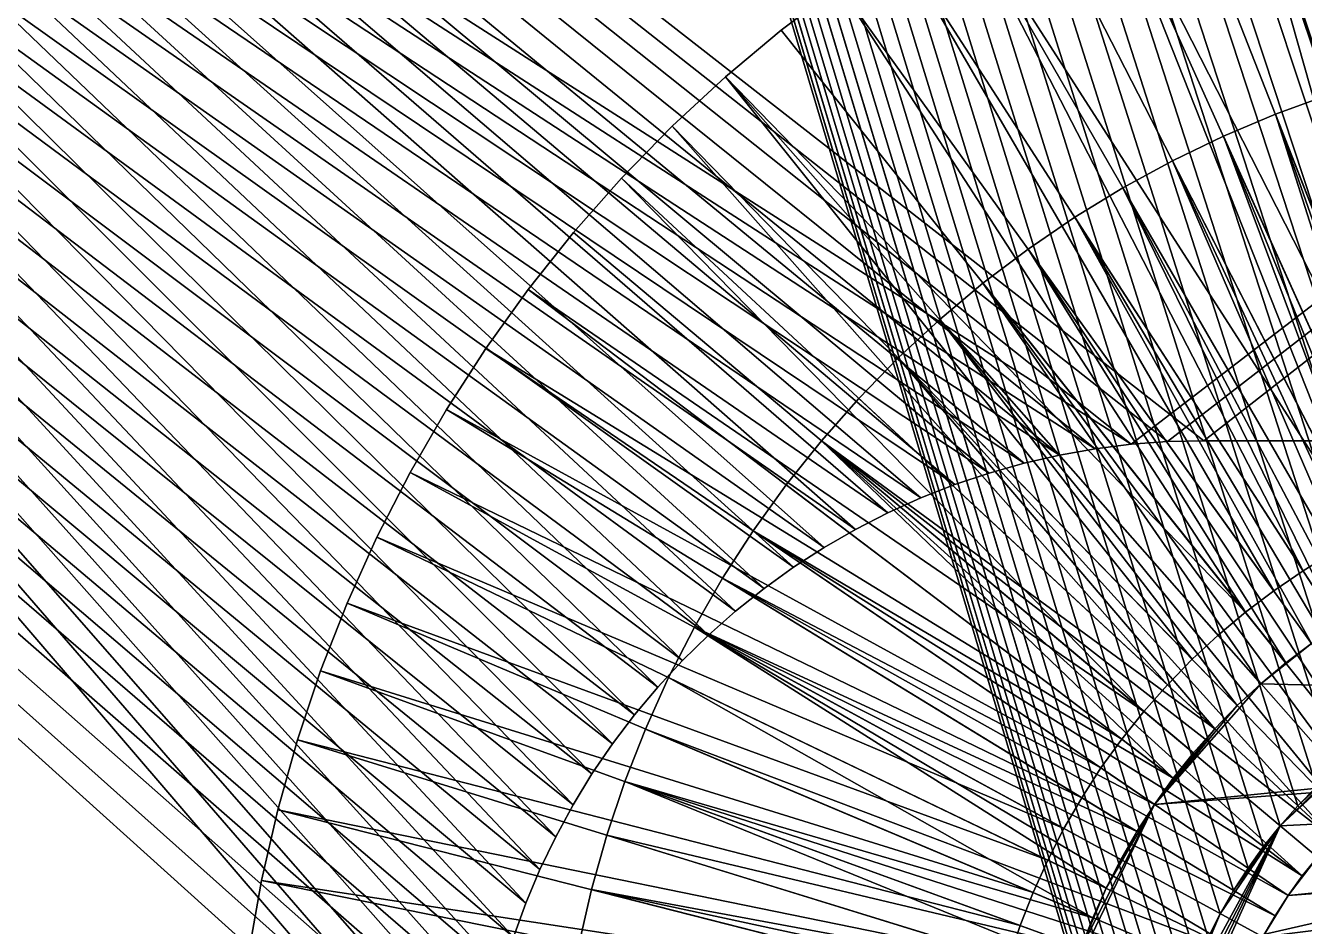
# Model space of a CAD drawing. Header units: millimetres. Extents: x 0 to 520, y -2 to 382.
# Drawn here: x 31.86 to 35.811, y 310.75 to 313.532 of the extents above; entities that cross this region are included whole.
import ezdxf

# ---------------------------------------------------------------- set-up
doc = ezdxf.new("R2010")
doc.units = ezdxf.units.MM

msp = doc.modelspace()

# ---------------------------------------------------------------- linework, layer by layer
at = {"layer": 'BRASS', "color": 52}
for points in [[(509.2, 369.2, 103), (10.8, 369.2, 103), (10.8, 10.8, 103)], [(509.2, 369.2, 103), (10.8, 10.8, 103), (509.2, 10.8, 103)], [(38.264, 311.0606, 86), (20.5, 359.5, 86), (38.3153, 310.9963, 86)], [(38.2095, 311.1223, 86), (20.5, 359.5, 86), (38.264, 311.0606, 86)], [(38.1521, 311.1812, 86), (20.5, 359.5, 86), (38.2095, 311.1223, 86)], [(38.0918, 311.2371, 86), (20.5, 359.5, 86), (38.1521, 311.1812, 86)], [(38.0288, 311.29, 86), (20.5, 359.5, 86), (38.0918, 311.2371, 86)], [(37.9632, 311.3397, 86), (20.5, 359.5, 86), (38.0288, 311.29, 86)], [(37.8952, 311.386, 86), (20.5, 359.5, 86), (37.9632, 311.3397, 86)], [(37.825, 311.4289, 86), (20.5, 359.5, 86), (37.8952, 311.386, 86)], [(37.7527, 311.4683, 86), (20.5, 359.5, 86), (37.825, 311.4289, 86)], [(37.6786, 311.504, 86), (20.5, 359.5, 86), (37.7527, 311.4683, 86)], [(37.6028, 311.5359, 86), (20.5, 359.5, 86), (37.6786, 311.504, 86)], [(37.5255, 311.5641, 86), (20.5, 359.5, 86), (37.6028, 311.5359, 86)], [(35.3827, 190.3269, 86), (20.5, 359.5, 86), (35.3827, 309.6731, 86)], [(37.4469, 311.5883, 86), (20.5, 359.5, 86), (37.5255, 311.5641, 86)], [(37.3672, 311.6086, 86), (20.5, 359.5, 86), (37.4469, 311.5883, 86)], [(37.2865, 311.6249, 86), (20.5, 359.5, 86), (37.3672, 311.6086, 86)], [(37.2052, 311.6372, 86), (20.5, 359.5, 86), (37.2865, 311.6249, 86)], [(37.1233, 311.6454, 86), (20.5, 359.5, 86), (37.2052, 311.6372, 86)], [(37.0411, 311.6495, 86), (20.5, 359.5, 86), (37.1233, 311.6454, 86)], [(36.9589, 311.6495, 86), (20.5, 359.5, 86), (37.0411, 311.6495, 86)], [(36.8767, 311.6454, 86), (20.5, 359.5, 86), (36.9589, 311.6495, 86)], [(36.7948, 311.6372, 86), (20.5, 359.5, 86), (36.8767, 311.6454, 86)], [(35.3684, 190.2459, 86), (20.5, 359.5, 86), (35.3827, 190.3269, 86)], [(36.7135, 311.6249, 86), (20.5, 359.5, 86), (36.7948, 311.6372, 86)], [(35.3582, 190.1643, 86), (20.5, 359.5, 86), (35.3684, 190.2459, 86)], [(36.6328, 311.6086, 86), (20.5, 359.5, 86), (36.7135, 311.6249, 86)], [(35.3521, 190.0822, 86), (20.5, 359.5, 86), (35.3582, 190.1643, 86)], [(36.5531, 311.5883, 86), (20.5, 359.5, 86), (36.6328, 311.6086, 86)], [(36.4745, 311.5641, 86), (20.5, 359.5, 86), (36.5531, 311.5883, 86)], [(36.3972, 311.5359, 86), (20.5, 359.5, 86), (36.4745, 311.5641, 86)], [(36.3214, 311.504, 86), (20.5, 359.5, 86), (36.3972, 311.5359, 86)], [(36.2473, 311.4683, 86), (20.5, 359.5, 86), (36.3214, 311.504, 86)], [(36.175, 311.4289, 86), (20.5, 359.5, 86), (36.2473, 311.4683, 86)], [(36.1048, 311.386, 86), (20.5, 359.5, 86), (36.175, 311.4289, 86)], [(36.0368, 311.3397, 86), (20.5, 359.5, 86), (36.1048, 311.386, 86)], [(35.9712, 311.29, 86), (20.5, 359.5, 86), (36.0368, 311.3397, 86)], [(35.9082, 311.2371, 86), (20.5, 359.5, 86), (35.9712, 311.29, 86)], [(35.8479, 311.1812, 86), (20.5, 359.5, 86), (35.9082, 311.2371, 86)], [(35.7905, 311.1223, 86), (20.5, 359.5, 86), (35.8479, 311.1812, 86)], [(35.736, 311.0606, 86), (20.5, 359.5, 86), (35.7905, 311.1223, 86)], [(35.6847, 310.9963, 86), (20.5, 359.5, 86), (35.736, 311.0606, 86)], [(35.6367, 310.9295, 86), (20.5, 359.5, 86), (35.6847, 310.9963, 86)], [(35.5921, 310.8604, 86), (20.5, 359.5, 86), (35.6367, 310.9295, 86)], [(35.5509, 310.7891, 86), (20.5, 359.5, 86), (35.5921, 310.8604, 86)], [(35.5134, 310.7159, 86), (20.5, 359.5, 86), (35.5509, 310.7891, 86)], [(35.4796, 310.6409, 86), (20.5, 359.5, 86), (35.5134, 310.7159, 86)], [(35.4495, 310.5643, 86), (20.5, 359.5, 86), (35.4796, 310.6409, 86)], [(35.4233, 310.4863, 86), (20.5, 359.5, 86), (35.4495, 310.5643, 86)], [(35.401, 310.4071, 86), (20.5, 359.5, 86), (35.4233, 310.4863, 86)], [(35.3827, 310.3269, 86), (20.5, 359.5, 86), (35.401, 310.4071, 86)], [(35.3684, 310.2459, 86), (20.5, 359.5, 86), (35.3827, 310.3269, 86)], [(35.3582, 310.1643, 86), (20.5, 359.5, 86), (35.3684, 310.2459, 86)], [(35.3521, 310.0822, 86), (20.5, 359.5, 86), (35.3582, 310.1643, 86)], [(35.35, 310, 86), (20.5, 359.5, 86), (35.3521, 310.0822, 86)], [(35.3521, 309.9178, 86), (20.5, 359.5, 86), (35.35, 310, 86)], [(35.3582, 309.8357, 86), (20.5, 359.5, 86), (35.3521, 309.9178, 86)], [(35.3684, 309.7541, 86), (20.5, 359.5, 86), (35.3582, 309.8357, 86)], [(35.3827, 309.6731, 86), (20.5, 359.5, 86), (35.3684, 309.7541, 86)], [(20.5, 359.5, 86), (183.401, 343.4071, 86), (38.3153, 310.9963, 86)], [(20.5, 20.5, 86), (20.5, 359.5, 86), (35.35, 190, 86)], [(35.35, 190, 86), (20.5, 359.5, 86), (35.3521, 190.0822, 86)], [(35.9712, 311.29, 92), (36.0368, 311.3397, 92), (35.736, 311.0606, 92)], [(36.0368, 311.3397, 92), (38.1521, 311.1812, 92), (35.736, 311.0606, 92)], [(35.7905, 311.1223, 92), (35.9712, 311.29, 92), (35.736, 311.0606, 92)], [(35.8479, 311.1812, 92), (35.9712, 311.29, 92), (35.7905, 311.1223, 92)], [(35.3684, 310.2459, 92), (38.1521, 311.1812, 92), (38.4491, 310.7891, 92)], [(35.736, 311.0606, 92), (38.1521, 311.1812, 92), (35.3684, 310.2459, 92)], [(35.8479, 311.1812, 92), (35.7905, 311.1223, 92), (35.8479, 311.1812, 86)], [(35.8479, 311.1812, 86), (35.7905, 311.1223, 92), (35.7905, 311.1223, 86)], [(35.7905, 311.1223, 92), (35.736, 311.0606, 92), (35.7905, 311.1223, 86)], [(35.7905, 311.1223, 86), (35.736, 311.0606, 92), (35.736, 311.0606, 86)], [(35.3827, 310.3269, 92), (35.736, 311.0606, 92), (35.3684, 310.2459, 92)], [(35.401, 310.4071, 92), (35.736, 311.0606, 92), (35.3827, 310.3269, 92)], [(35.4233, 310.4863, 92), (35.736, 311.0606, 92), (35.401, 310.4071, 92)], [(35.5509, 310.7891, 92), (35.736, 311.0606, 92), (35.4233, 310.4863, 92)], [(35.5921, 310.8604, 92), (35.736, 311.0606, 92), (35.5509, 310.7891, 92)], [(35.6847, 310.9963, 92), (35.736, 311.0606, 92), (35.5921, 310.8604, 92)], [(35.736, 311.0606, 92), (35.6847, 310.9963, 92), (35.736, 311.0606, 86)], [(35.736, 311.0606, 86), (35.6847, 310.9963, 92), (35.6847, 310.9963, 86)], [(35.6367, 310.9295, 92), (35.6847, 310.9963, 92), (35.5921, 310.8604, 92)], [(35.6847, 310.9963, 92), (35.6367, 310.9295, 92), (35.6847, 310.9963, 86)], [(35.6847, 310.9963, 86), (35.6367, 310.9295, 92), (35.6367, 310.9295, 86)], [(35.6367, 310.9295, 92), (35.5921, 310.8604, 92), (35.6367, 310.9295, 86)], [(35.6367, 310.9295, 86), (35.5921, 310.8604, 92), (35.5921, 310.8604, 86)], [(35.5921, 310.8604, 92), (35.5509, 310.7891, 92), (35.5921, 310.8604, 86)], [(35.5921, 310.8604, 86), (35.5509, 310.7891, 92), (35.5509, 310.7891, 86)], [(35.3521, 310.0822, 92), (38.4491, 310.7891, 92), (38.6173, 310.3269, 92)], [(35.3582, 310.1643, 92), (38.4491, 310.7891, 92), (35.3521, 310.0822, 92)], [(35.3684, 310.2459, 92), (38.4491, 310.7891, 92), (35.3582, 310.1643, 92)], [(35.4495, 310.5643, 92), (35.5509, 310.7891, 92), (35.4233, 310.4863, 92)], [(35.4796, 310.6409, 92), (35.5509, 310.7891, 92), (35.4495, 310.5643, 92)], [(35.5134, 310.7159, 92), (35.5509, 310.7891, 92), (35.4796, 310.6409, 92)], [(35.5509, 310.7891, 92), (35.5134, 310.7159, 92), (35.5509, 310.7891, 86)], [(35.5509, 310.7891, 86), (35.5134, 310.7159, 92), (35.5134, 310.7159, 86)]]:
    msp.add_3dface(points, dxfattribs=at)
at = {"layer": 'STEEL', "color": 8}
for points in [[(33.2507, 310.0561, 86), (20, 322, 86), (20, 298, 86)], [(33.2563, 310.1681, 86), (20, 322, 86), (33.2507, 310.0561, 86)], [(33.2675, 310.2798, 86), (20, 322, 86), (33.2563, 310.1681, 86)], [(33.2842, 310.3907, 86), (20, 322, 86), (33.2675, 310.2798, 86)], [(33.3064, 310.5007, 86), (20, 322, 86), (33.2842, 310.3907, 86)], [(33.3341, 310.6094, 86), (20, 322, 86), (33.3064, 310.5007, 86)], [(33.3672, 310.7166, 86), (20, 322, 86), (33.3341, 310.6094, 86)], [(33.4055, 310.822, 86), (20, 322, 86), (33.3672, 310.7166, 86)], [(33.4491, 310.9254, 86), (20, 322, 86), (33.4055, 310.822, 86)], [(33.4978, 311.0265, 86), (20, 322, 86), (33.4491, 310.9254, 86)], [(33.5514, 311.125, 86), (20, 322, 86), (33.4978, 311.0265, 86)], [(33.6099, 311.2207, 86), (20, 322, 86), (33.5514, 311.125, 86)], [(33.6731, 311.3134, 86), (20, 322, 86), (33.6099, 311.2207, 86)], [(33.7409, 311.4029, 86), (20, 322, 86), (33.6731, 311.3134, 86)], [(33.813, 311.4888, 86), (20, 322, 86), (33.7409, 311.4029, 86)], [(33.8893, 311.571, 86), (20, 322, 86), (33.813, 311.4888, 86)], [(33.9696, 311.6494, 86), (20, 322, 86), (33.8893, 311.571, 86)], [(34.0537, 311.7236, 86), (20, 322, 86), (33.9696, 311.6494, 86)], [(34.1414, 311.7935, 86), (20, 322, 86), (34.0537, 311.7236, 86)], [(34.2325, 311.859, 86), (20, 322, 86), (34.1414, 311.7935, 86)], [(34.3268, 311.9199, 86), (20, 322, 86), (34.2325, 311.859, 86)], [(34.4239, 311.976, 86), (20, 322, 86), (34.3268, 311.9199, 86)], [(34.5238, 312.0272, 86), (20, 322, 86), (34.4239, 311.976, 86)], [(34.626, 312.0733, 86), (20, 322, 86), (34.5238, 312.0272, 86)], [(34.7305, 312.1143, 86), (20, 322, 86), (34.626, 312.0733, 86)], [(34.8368, 312.15, 86), (20, 322, 86), (34.7305, 312.1143, 86)], [(34.9448, 312.1804, 86), (20, 322, 86), (34.8368, 312.15, 86)], [(35.0542, 312.2054, 86), (20, 322, 86), (34.9448, 312.1804, 86)], [(35.1647, 312.2249, 86), (20, 322, 86), (35.0542, 312.2054, 86)], [(35.276, 312.2388, 86), (20, 322, 86), (35.1647, 312.2249, 86)], [(48, 322, 86), (20, 322, 86), (35.276, 312.2388, 86)], [(33.2507, 310.0561, 83), (23, 322, 83), (33.2563, 310.1681, 83)], [(23, 298, 83), (23, 322, 83), (33.2507, 310.0561, 83)], [(33.6099, 311.2207, 83), (23, 322, 83), (33.6731, 311.3134, 83)], [(33.5514, 311.125, 83), (23, 322, 83), (33.6099, 311.2207, 83)], [(33.4978, 311.0265, 83), (23, 322, 83), (33.5514, 311.125, 83)], [(33.4491, 310.9254, 83), (23, 322, 83), (33.4978, 311.0265, 83)], [(33.4055, 310.822, 83), (23, 322, 83), (33.4491, 310.9254, 83)], [(33.3672, 310.7166, 83), (23, 322, 83), (33.4055, 310.822, 83)], [(33.3341, 310.6094, 83), (23, 322, 83), (33.3672, 310.7166, 83)], [(33.3064, 310.5007, 83), (23, 322, 83), (33.3341, 310.6094, 83)], [(33.2842, 310.3907, 83), (23, 322, 83), (33.3064, 310.5007, 83)], [(33.2675, 310.2798, 83), (23, 322, 83), (33.2842, 310.3907, 83)], [(33.2563, 310.1681, 83), (23, 322, 83), (33.2675, 310.2798, 83)], [(23, 322, 83), (33.7409, 311.4029, 83), (33.6731, 311.3134, 83)], [(23, 322, 83), (33.813, 311.4888, 83), (33.7409, 311.4029, 83)], [(23, 322, 83), (33.8893, 311.571, 83), (33.813, 311.4888, 83)], [(23, 322, 83), (33.9696, 311.6494, 83), (33.8893, 311.571, 83)], [(23, 322, 83), (34.0537, 311.7236, 83), (33.9696, 311.6494, 83)], [(23, 322, 83), (34.1414, 311.7935, 83), (34.0537, 311.7236, 83)], [(23, 322, 83), (34.2325, 311.859, 83), (34.1414, 311.7935, 83)], [(23, 322, 83), (34.3268, 311.9199, 83), (34.2325, 311.859, 83)], [(23, 322, 83), (34.4239, 311.976, 83), (34.3268, 311.9199, 83)], [(23, 322, 83), (34.5238, 312.0272, 83), (34.4239, 311.976, 83)], [(23, 322, 83), (34.626, 312.0733, 83), (34.5238, 312.0272, 83)], [(23, 322, 83), (34.7305, 312.1143, 83), (34.626, 312.0733, 83)], [(23, 322, 83), (34.8368, 312.15, 83), (34.7305, 312.1143, 83)], [(23, 322, 83), (34.9448, 312.1804, 83), (34.8368, 312.15, 83)], [(23, 322, 83), (35.0542, 312.2054, 83), (34.9448, 312.1804, 83)], [(23, 322, 83), (35.1647, 312.2249, 83), (35.0542, 312.2054, 83)], [(23, 322, 83), (35.276, 312.2388, 83), (35.1647, 312.2249, 83)], [(23, 322, 83), (35.3878, 312.2472, 83), (35.276, 312.2388, 83)], [(23, 322, 83), (35.5, 312.25, 83), (35.3878, 312.2472, 83)], [(23, 322, 83), (48, 322, 83), (35.5, 312.25, 83)], [(48, 322, 86), (35.276, 312.2388, 86), (35.3878, 312.2472, 86)], [(48, 322, 86), (35.3878, 312.2472, 86), (35.5, 312.25, 86)], [(48, 322, 86), (35.5, 312.25, 86), (38.5, 312.25, 86)], [(35.5, 312.25, 83), (48, 322, 83), (38.5, 312.25, 83)], [(35.9987, 314.3872, 83), (35.7812, 314.3318, 83), (36.4042, 312.1178, 83)], [(35.7812, 314.3318, 82), (35.9987, 314.3872, 82), (36.4042, 312.1178, 82)], [(35.7812, 314.3318, 83), (35.5668, 314.2657, 83), (36.4042, 312.1178, 83)], [(35.5668, 314.2657, 82), (35.7812, 314.3318, 82), (36.4042, 312.1178, 82)], [(35.5668, 314.2657, 83), (35.356, 314.1889, 83), (36.1962, 312.0479, 83)], [(35.356, 314.1889, 82), (35.5668, 314.2657, 82), (36.1962, 312.0479, 82)], [(35.5668, 314.2657, 83), (36.2993, 312.0854, 83), (36.4042, 312.1178, 83)], [(35.5668, 314.2657, 83), (36.1962, 312.0479, 83), (36.2993, 312.0854, 83)], [(36.2993, 312.0854, 82), (35.5668, 314.2657, 82), (36.4042, 312.1178, 82)], [(36.1962, 312.0479, 82), (35.5668, 314.2657, 82), (36.2993, 312.0854, 82)], [(35.356, 314.1889, 83), (35.1492, 314.1018, 83), (36.1962, 312.0479, 83)], [(35.1492, 314.1018, 82), (35.356, 314.1889, 82), (36.1962, 312.0479, 82)], [(35.1492, 314.1018, 83), (34.9471, 314.0044, 83), (35.9963, 311.9577, 83)], [(34.9471, 314.0044, 82), (35.1492, 314.1018, 82), (35.9963, 311.9577, 82)], [(35.1492, 314.1018, 83), (36.0952, 312.0053, 83), (36.1962, 312.0479, 83)], [(35.1492, 314.1018, 83), (35.9963, 311.9577, 83), (36.0952, 312.0053, 83)], [(36.0952, 312.0053, 82), (35.1492, 314.1018, 82), (36.1962, 312.0479, 82)], [(35.9963, 311.9577, 82), (35.1492, 314.1018, 82), (36.0952, 312.0053, 82)], [(34.9471, 314.0044, 83), (34.75, 313.8971, 83), (35.9963, 311.9577, 83)], [(34.75, 313.8971, 82), (34.9471, 314.0044, 82), (35.9963, 311.9577, 82)], [(34.75, 313.8971, 83), (34.5585, 313.7801, 83), (35.8064, 311.8481, 83)], [(34.5585, 313.7801, 82), (34.75, 313.8971, 82), (35.8064, 311.8481, 82)], [(34.75, 313.8971, 83), (35.9, 311.9053, 83), (35.9963, 311.9577, 83)], [(34.75, 313.8971, 83), (35.8064, 311.8481, 83), (35.9, 311.9053, 83)], [(35.9, 311.9053, 82), (34.75, 313.8971, 82), (35.9963, 311.9577, 82)], [(35.8064, 311.8481, 82), (34.75, 313.8971, 82), (35.9, 311.9053, 82)], [(34.5585, 313.7801, 83), (34.3732, 313.6537, 83), (35.7158, 311.7863, 83)], [(34.3732, 313.6537, 82), (34.5585, 313.7801, 82), (35.7158, 311.7863, 82)], [(34.5585, 313.7801, 83), (35.7158, 311.7863, 83), (35.8064, 311.8481, 83)], [(35.7158, 311.7863, 82), (34.5585, 313.7801, 82), (35.8064, 311.8481, 82)], [(34.1943, 313.5182, 83), (34.3732, 313.6537, 83), (34.3732, 313.6537, 82)], [(34.1943, 313.5182, 83), (34.3732, 313.6537, 82), (34.1943, 313.5182, 82)], [(34.3732, 313.6537, 83), (34.1943, 313.5182, 83), (35.6283, 311.72, 83)], [(34.1943, 313.5182, 82), (34.3732, 313.6537, 82), (35.6283, 311.72, 82)], [(34.3732, 313.6537, 83), (35.6283, 311.72, 83), (35.7158, 311.7863, 83)], [(35.6283, 311.72, 82), (34.3732, 313.6537, 82), (35.7158, 311.7863, 82)], [(34.1943, 313.5182, 83), (34.1943, 313.5182, 82), (34.0224, 313.374, 82)], [(34.0224, 313.374, 83), (34.1943, 313.5182, 83), (34.0224, 313.374, 82)], [(34.1943, 313.5182, 83), (34.0224, 313.374, 83), (35.6283, 311.72, 83)], [(34.0224, 313.374, 82), (34.1943, 313.5182, 82), (35.6283, 311.72, 82)], [(33.8579, 313.2214, 83), (34.0224, 313.374, 83), (34.0224, 313.374, 82)], [(33.8579, 313.2214, 83), (34.0224, 313.374, 82), (33.8579, 313.2214, 82)], [(34.0224, 313.374, 83), (33.8579, 313.2214, 83), (35.4639, 311.5749, 83)], [(33.8579, 313.2214, 82), (34.0224, 313.374, 82), (35.4639, 311.5749, 82)], [(34.0224, 313.374, 83), (35.5443, 311.6495, 83), (35.6283, 311.72, 83)], [(34.0224, 313.374, 83), (35.4639, 311.5749, 83), (35.5443, 311.6495, 83)], [(35.5443, 311.6495, 82), (34.0224, 313.374, 82), (35.6283, 311.72, 82)], [(35.4639, 311.5749, 82), (34.0224, 313.374, 82), (35.5443, 311.6495, 82)], [(35.8853, 313.3177, 82), (35.7213, 313.2581, 82), (36.2693, 311.8617, 82)], [(35.7213, 313.2581, 82), (35.8853, 313.3177, 82), (35.8853, 313.3177, 78.5)], [(35.7213, 313.2581, 82), (35.8853, 313.3177, 78.5), (35.7213, 313.2581, 78.5)], [(35.7213, 313.2581, 78.5), (35.8853, 313.3177, 78.5), (36.452, 311.3963, 78.5)], [(35.7213, 313.2581, 82), (35.5605, 313.1903, 82), (36.1774, 311.823, 82)], [(35.5605, 313.1903, 82), (35.7213, 313.2581, 82), (35.7213, 313.2581, 78.5)], [(35.5605, 313.1903, 82), (35.7213, 313.2581, 78.5), (35.5605, 313.1903, 78.5)], [(35.5605, 313.1903, 78.5), (35.7213, 313.2581, 78.5), (36.3831, 311.3673, 78.5)], [(35.7213, 313.2581, 82), (36.1774, 311.823, 82), (36.2693, 311.8617, 82)], [(36.3831, 311.3673, 78.5), (35.7213, 313.2581, 78.5), (36.452, 311.3963, 78.5)], [(33.7013, 313.0608, 83), (33.8579, 313.2214, 83), (33.8579, 313.2214, 82)], [(33.7013, 313.0608, 83), (33.8579, 313.2214, 82), (33.7013, 313.0608, 82)], [(33.8579, 313.2214, 83), (33.7013, 313.0608, 83), (35.3873, 311.4964, 83)], [(33.7013, 313.0608, 82), (33.8579, 313.2214, 82), (35.3873, 311.4964, 82)], [(33.8579, 313.2214, 83), (35.3873, 311.4964, 83), (35.4639, 311.5749, 83)], [(35.3873, 311.4964, 82), (33.8579, 313.2214, 82), (35.4639, 311.5749, 82)], [(35.5605, 313.1903, 82), (35.4033, 313.1146, 82), (36.0876, 311.7797, 82)], [(35.4033, 313.1146, 82), (35.5605, 313.1903, 82), (35.5605, 313.1903, 78.5)], [(35.4033, 313.1146, 82), (35.5605, 313.1903, 78.5), (35.4033, 313.1146, 78.5)], [(35.4033, 313.1146, 78.5), (35.5605, 313.1903, 78.5), (36.3157, 311.3348, 78.5)], [(35.5605, 313.1903, 82), (36.0876, 311.7797, 82), (36.1774, 311.823, 82)], [(36.3157, 311.3348, 78.5), (35.5605, 313.1903, 78.5), (36.3831, 311.3673, 78.5)], [(35.4033, 313.1146, 82), (35.25, 313.0311, 82), (36, 311.7321, 82)], [(35.25, 313.0311, 82), (35.4033, 313.1146, 82), (35.4033, 313.1146, 78.5)], [(35.25, 313.0311, 82), (35.4033, 313.1146, 78.5), (35.25, 313.0311, 78.5)], [(35.25, 313.0311, 78.5), (35.4033, 313.1146, 78.5), (36.25, 311.299, 78.5)], [(35.4033, 313.1146, 82), (36, 311.7321, 82), (36.0876, 311.7797, 82)], [(36.25, 311.299, 78.5), (35.4033, 313.1146, 78.5), (36.3157, 311.3348, 78.5)], [(33.7013, 313.0608, 83), (33.7013, 313.0608, 82), (33.5528, 312.8925, 82)], [(33.5528, 312.8925, 83), (33.7013, 313.0608, 83), (33.5528, 312.8925, 82)], [(33.7013, 313.0608, 83), (33.5528, 312.8925, 83), (35.3147, 311.4141, 83)], [(33.5528, 312.8925, 82), (33.7013, 313.0608, 82), (35.3147, 311.4141, 82)], [(35.3873, 311.4964, 83), (33.7013, 313.0608, 83), (35.3147, 311.4141, 83)], [(33.7013, 313.0608, 82), (35.3873, 311.4964, 82), (35.3147, 311.4141, 82)], [(35.25, 313.0311, 82), (35.1011, 312.9401, 82), (35.9149, 311.6801, 82)], [(35.1011, 312.9401, 82), (35.25, 313.0311, 82), (35.25, 313.0311, 78.5)], [(35.1011, 312.9401, 82), (35.25, 313.0311, 78.5), (35.1011, 312.9401, 78.5)], [(35.1011, 312.9401, 78.5), (35.25, 313.0311, 78.5), (36.1862, 311.26, 78.5)], [(35.25, 313.0311, 82), (35.9149, 311.6801, 82), (36, 311.7321, 82)], [(36.1862, 311.26, 78.5), (35.25, 313.0311, 78.5), (36.25, 311.299, 78.5)], [(35.1011, 312.9401, 82), (34.9569, 312.8418, 82), (35.8325, 311.6239, 82)], [(35.1011, 312.9401, 82), (35.1011, 312.9401, 78.5), (34.9569, 312.8418, 78.5)], [(34.9569, 312.8418, 82), (35.1011, 312.9401, 82), (34.9569, 312.8418, 78.5)], [(34.9569, 312.8418, 78.5), (35.1011, 312.9401, 78.5), (36.1244, 311.2179, 78.5)], [(35.1011, 312.9401, 82), (35.8325, 311.6239, 82), (35.9149, 311.6801, 82)], [(36.1244, 311.2179, 78.5), (35.1011, 312.9401, 78.5), (36.1862, 311.26, 78.5)], [(33.4129, 312.7171, 83), (33.5528, 312.8925, 83), (33.5528, 312.8925, 82)], [(33.4129, 312.7171, 83), (33.5528, 312.8925, 82), (33.4129, 312.7171, 82)], [(35.3147, 311.4141, 83), (33.5528, 312.8925, 83), (33.4129, 312.7171, 83)], [(33.5528, 312.8925, 82), (35.3147, 311.4141, 82), (33.4129, 312.7171, 82)], [(34.9569, 312.8418, 82), (34.8178, 312.7364, 82), (35.753, 311.5637, 82)], [(34.8178, 312.7364, 82), (34.9569, 312.8418, 82), (34.9569, 312.8418, 78.5)], [(34.8178, 312.7364, 82), (34.9569, 312.8418, 78.5), (34.8178, 312.7364, 78.5)], [(34.8178, 312.7364, 78.5), (34.9569, 312.8418, 78.5), (36.0648, 311.1727, 78.5)], [(34.9569, 312.8418, 82), (35.753, 311.5637, 82), (35.8325, 311.6239, 82)], [(36.0648, 311.1727, 78.5), (34.9569, 312.8418, 78.5), (36.1244, 311.2179, 78.5)], [(34.8178, 312.7364, 82), (34.6841, 312.6242, 82), (35.6766, 311.4996, 82)], [(34.6841, 312.6242, 82), (34.8178, 312.7364, 82), (34.8178, 312.7364, 78.5)], [(34.6841, 312.6242, 82), (34.8178, 312.7364, 78.5), (34.6841, 312.6242, 78.5)], [(34.6841, 312.6242, 78.5), (34.8178, 312.7364, 78.5), (36.0075, 311.1247, 78.5)], [(34.8178, 312.7364, 82), (35.6766, 311.4996, 82), (35.753, 311.5637, 82)], [(36.0075, 311.1247, 78.5), (34.8178, 312.7364, 78.5), (36.0648, 311.1727, 78.5)], [(33.2819, 312.5349, 83), (33.4129, 312.7171, 83), (33.4129, 312.7171, 82)], [(33.2819, 312.5349, 83), (33.4129, 312.7171, 82), (33.2819, 312.5349, 82)], [(35.2463, 311.3284, 83), (33.4129, 312.7171, 83), (33.2819, 312.5349, 83)], [(33.4129, 312.7171, 82), (35.2463, 311.3284, 82), (33.2819, 312.5349, 82)], [(35.3147, 311.4141, 83), (33.4129, 312.7171, 83), (35.2463, 311.3284, 83)], [(33.4129, 312.7171, 82), (35.3147, 311.4141, 82), (35.2463, 311.3284, 82)], [(34.6841, 312.6242, 82), (34.5562, 312.5055, 82), (35.6035, 311.4317, 82)], [(34.5562, 312.5055, 82), (34.6841, 312.6242, 82), (34.6841, 312.6242, 78.5)], [(34.5562, 312.5055, 82), (34.6841, 312.6242, 78.5), (34.5562, 312.5055, 78.5)], [(34.5562, 312.5055, 78.5), (34.6841, 312.6242, 78.5), (35.9526, 311.0738, 78.5)], [(34.6841, 312.6242, 82), (35.6035, 311.4317, 82), (35.6766, 311.4996, 82)], [(35.9526, 311.0738, 78.5), (34.6841, 312.6242, 78.5), (36.0075, 311.1247, 78.5)], [(33.1602, 312.3465, 83), (33.2819, 312.5349, 83), (33.2819, 312.5349, 82)], [(33.1602, 312.3465, 83), (33.2819, 312.5349, 82), (33.1602, 312.3465, 82)], [(35.1823, 311.2393, 83), (33.2819, 312.5349, 83), (33.1602, 312.3465, 83)], [(33.2819, 312.5349, 82), (35.1823, 311.2393, 82), (33.1602, 312.3465, 82)], [(35.2463, 311.3284, 83), (33.2819, 312.5349, 83), (35.1823, 311.2393, 83)], [(33.2819, 312.5349, 82), (35.2463, 311.3284, 82), (35.1823, 311.2393, 82)], [(34.5562, 312.5055, 82), (34.4343, 312.3806, 82), (35.5339, 311.3603, 82)], [(34.5562, 312.5055, 82), (34.5562, 312.5055, 78.5), (34.4343, 312.3806, 78.5)], [(34.4343, 312.3806, 82), (34.5562, 312.5055, 82), (34.4343, 312.3806, 78.5)], [(34.4343, 312.3806, 78.5), (34.5562, 312.5055, 78.5), (35.9004, 311.0203, 78.5)], [(34.5562, 312.5055, 82), (35.5339, 311.3603, 82), (35.6035, 311.4317, 82)], [(35.9004, 311.0203, 78.5), (34.5562, 312.5055, 78.5), (35.9526, 311.0738, 78.5)], [(35.5339, 311.3603, 82), (34.4343, 312.3806, 82), (34.3188, 312.2498, 82)], [(34.4343, 312.3806, 82), (34.4343, 312.3806, 78.5), (34.3188, 312.2498, 78.5)], [(34.3188, 312.2498, 82), (34.4343, 312.3806, 82), (34.3188, 312.2498, 78.5)], [(34.4343, 312.3806, 78.5), (35.9004, 311.0203, 78.5), (34.3188, 312.2498, 78.5)], [(33.048, 312.1521, 83), (33.1602, 312.3465, 83), (33.1602, 312.3465, 82)], [(33.048, 312.1521, 83), (33.1602, 312.3465, 82), (33.048, 312.1521, 82)], [(35.1228, 311.1472, 83), (33.1602, 312.3465, 83), (33.048, 312.1521, 83)], [(33.1602, 312.3465, 82), (35.1228, 311.1472, 82), (33.048, 312.1521, 82)], [(35.1823, 311.2393, 83), (33.1602, 312.3465, 83), (35.1228, 311.1472, 83)], [(33.1602, 312.3465, 82), (35.1823, 311.2393, 82), (35.1228, 311.1472, 82)], [(35.4057, 311.2076, 82), (34.3188, 312.2498, 82), (34.21, 312.1133, 82)], [(34.21, 312.1133, 82), (34.3188, 312.2498, 82), (34.3188, 312.2498, 78.5)], [(34.21, 312.1133, 82), (34.3188, 312.2498, 78.5), (34.21, 312.1133, 78.5)], [(34.3188, 312.2498, 78.5), (35.8043, 310.9057, 78.5), (34.21, 312.1133, 78.5)], [(35.4679, 311.2856, 82), (34.3188, 312.2498, 82), (35.4057, 311.2076, 82)], [(35.5339, 311.3603, 82), (34.3188, 312.2498, 82), (35.4679, 311.2856, 82)], [(34.3188, 312.2498, 78.5), (35.8509, 310.9642, 78.5), (35.8043, 310.9057, 78.5)], [(34.3188, 312.2498, 78.5), (35.9004, 311.0203, 78.5), (35.8509, 310.9642, 78.5)], [(35.5, 312.25, 86), (35.3878, 312.2472, 86), (35.5, 312.25, 83)], [(35.5, 312.25, 83), (35.3878, 312.2472, 86), (35.3878, 312.2472, 83)], [(38.5, 312.25, 83), (38.5, 312.25, 86), (35.5, 312.25, 83)], [(35.5, 312.25, 83), (38.5, 312.25, 86), (35.5, 312.25, 86)], [(35.1647, 312.2249, 86), (35.0542, 312.2054, 86), (35.1647, 312.2249, 83)], [(35.1647, 312.2249, 83), (35.0542, 312.2054, 86), (35.0542, 312.2054, 83)], [(35.276, 312.2388, 86), (35.1647, 312.2249, 86), (35.276, 312.2388, 83)], [(35.276, 312.2388, 83), (35.1647, 312.2249, 86), (35.1647, 312.2249, 83)], [(35.3878, 312.2472, 86), (35.276, 312.2388, 86), (35.3878, 312.2472, 83)], [(35.3878, 312.2472, 83), (35.276, 312.2388, 86), (35.276, 312.2388, 83)], [(34.9448, 312.1804, 83), (34.9448, 312.1804, 86), (34.8368, 312.15, 83)], [(34.9448, 312.1804, 86), (34.8368, 312.15, 86), (34.8368, 312.15, 83)], [(35.0542, 312.2054, 86), (34.9448, 312.1804, 86), (35.0542, 312.2054, 83)], [(35.0542, 312.2054, 83), (34.9448, 312.1804, 86), (34.9448, 312.1804, 83)], [(33.048, 312.1521, 83), (33.048, 312.1521, 82), (32.9456, 311.9525, 82)], [(32.9456, 311.9525, 83), (33.048, 312.1521, 83), (32.9456, 311.9525, 82)], [(35.0679, 311.0522, 83), (33.048, 312.1521, 83), (32.9456, 311.9525, 83)], [(33.048, 312.1521, 82), (35.0679, 311.0522, 82), (32.9456, 311.9525, 82)], [(35.1228, 311.1472, 83), (33.048, 312.1521, 83), (35.0679, 311.0522, 83)], [(33.048, 312.1521, 82), (35.1228, 311.1472, 82), (35.0679, 311.0522, 82)], [(34.8368, 312.15, 86), (34.7305, 312.1143, 86), (34.8368, 312.15, 83)], [(34.8368, 312.15, 83), (34.7305, 312.1143, 86), (34.7305, 312.1143, 83)], [(35.4057, 311.2076, 82), (34.21, 312.1133, 82), (34.1082, 311.9716, 82)], [(34.1082, 311.9716, 82), (34.21, 312.1133, 82), (34.21, 312.1133, 78.5)], [(34.1082, 311.9716, 82), (34.21, 312.1133, 78.5), (34.1082, 311.9716, 78.5)], [(34.21, 312.1133, 78.5), (35.8043, 310.9057, 78.5), (34.1082, 311.9716, 78.5)], [(34.7305, 312.1143, 86), (34.626, 312.0733, 86), (34.7305, 312.1143, 83)], [(34.7305, 312.1143, 83), (34.626, 312.0733, 86), (34.626, 312.0733, 83)], [(34.626, 312.0733, 86), (34.5238, 312.0272, 86), (34.626, 312.0733, 83)], [(34.626, 312.0733, 83), (34.5238, 312.0272, 86), (34.5238, 312.0272, 83)], [(34.5238, 312.0272, 83), (34.5238, 312.0272, 86), (34.4239, 311.976, 83)], [(34.5238, 312.0272, 86), (34.4239, 311.976, 86), (34.4239, 311.976, 83)], [(35.3475, 311.1266, 82), (34.1082, 311.9716, 82), (34.0135, 311.825, 82)], [(34.0135, 311.825, 82), (34.1082, 311.9716, 82), (34.1082, 311.9716, 78.5)], [(34.0135, 311.825, 82), (34.1082, 311.9716, 78.5), (34.0135, 311.825, 78.5)], [(34.1082, 311.9716, 78.5), (35.7606, 310.845, 78.5), (34.0135, 311.825, 78.5)], [(35.4057, 311.2076, 82), (34.1082, 311.9716, 82), (35.3475, 311.1266, 82)], [(34.1082, 311.9716, 78.5), (35.8043, 310.9057, 78.5), (35.7606, 310.845, 78.5)], [(34.4239, 311.976, 86), (34.3268, 311.9199, 86), (34.4239, 311.976, 83)], [(34.4239, 311.976, 83), (34.3268, 311.9199, 86), (34.3268, 311.9199, 83)], [(32.8534, 311.748, 83), (32.9456, 311.9525, 83), (32.9456, 311.9525, 82)], [(32.8534, 311.748, 83), (32.9456, 311.9525, 82), (32.8534, 311.748, 82)], [(35.0179, 310.9545, 83), (32.9456, 311.9525, 83), (32.8534, 311.748, 83)], [(32.9456, 311.9525, 82), (35.0179, 310.9545, 82), (32.8534, 311.748, 82)], [(35.0679, 311.0522, 83), (32.9456, 311.9525, 83), (35.0179, 310.9545, 83)], [(32.9456, 311.9525, 82), (35.0679, 311.0522, 82), (35.0179, 310.9545, 82)], [(34.3268, 311.9199, 83), (34.3268, 311.9199, 86), (34.2325, 311.859, 83)], [(34.3268, 311.9199, 86), (34.2325, 311.859, 86), (34.2325, 311.859, 83)], [(35.9, 311.9053, 83), (35.8064, 311.8481, 83), (35.9, 311.9053, 82)], [(35.9, 311.9053, 82), (35.8064, 311.8481, 83), (35.8064, 311.8481, 82)], [(34.2325, 311.859, 83), (34.1414, 311.7935, 86), (34.1414, 311.7935, 83)], [(34.2325, 311.859, 86), (34.1414, 311.7935, 86), (34.2325, 311.859, 83)], [(35.2934, 311.0429, 82), (34.0135, 311.825, 82), (33.9262, 311.6739, 82)], [(33.9262, 311.6739, 82), (34.0135, 311.825, 82), (34.0135, 311.825, 78.5)], [(33.9262, 311.6739, 82), (34.0135, 311.825, 78.5), (33.9262, 311.6739, 78.5)], [(34.0135, 311.825, 78.5), (35.7201, 310.7822, 78.5), (33.9262, 311.6739, 78.5)], [(35.3475, 311.1266, 82), (34.0135, 311.825, 82), (35.2934, 311.0429, 82)], [(34.0135, 311.825, 78.5), (35.7606, 310.845, 78.5), (35.7201, 310.7822, 78.5)], [(35.8064, 311.8481, 83), (35.7158, 311.7863, 83), (35.8064, 311.8481, 82)], [(35.8064, 311.8481, 82), (35.7158, 311.7863, 83), (35.7158, 311.7863, 82)], [(34.1414, 311.7935, 83), (34.0537, 311.7236, 86), (34.0537, 311.7236, 83)], [(34.1414, 311.7935, 86), (34.0537, 311.7236, 86), (34.1414, 311.7935, 83)], [(35.7158, 311.7863, 83), (35.6283, 311.72, 83), (35.7158, 311.7863, 82)], [(35.7158, 311.7863, 82), (35.6283, 311.72, 83), (35.6283, 311.72, 82)], [(32.7714, 311.5391, 83), (32.8534, 311.748, 83), (32.8534, 311.748, 82)], [(32.7714, 311.5391, 83), (32.8534, 311.748, 82), (32.7714, 311.5391, 82)], [(34.9728, 310.8546, 83), (32.8534, 311.748, 83), (32.7714, 311.5391, 83)], [(32.8534, 311.748, 82), (34.9728, 310.8546, 82), (32.7714, 311.5391, 82)], [(35.0179, 310.9545, 83), (32.8534, 311.748, 83), (34.9728, 310.8546, 83)], [(32.8534, 311.748, 82), (35.0179, 310.9545, 82), (34.9728, 310.8546, 82)], [(34.0537, 311.7236, 83), (33.9696, 311.6494, 86), (33.9696, 311.6494, 83)], [(34.0537, 311.7236, 86), (33.9696, 311.6494, 86), (34.0537, 311.7236, 83)], [(35.6283, 311.72, 82), (35.6283, 311.72, 83), (35.5443, 311.6495, 82)], [(35.6283, 311.72, 83), (35.5443, 311.6495, 83), (35.5443, 311.6495, 82)], [(35.1981, 310.8678, 82), (33.9262, 311.6739, 82), (33.8466, 311.5186, 82)], [(33.8466, 311.5186, 82), (33.9262, 311.6739, 82), (33.9262, 311.6739, 78.5)], [(33.8466, 311.5186, 82), (33.9262, 311.6739, 78.5), (33.8466, 311.5186, 78.5)], [(33.9262, 311.6739, 78.5), (35.6485, 310.6508, 78.5), (33.8466, 311.5186, 78.5)], [(35.2436, 310.9565, 82), (33.9262, 311.6739, 82), (35.1981, 310.8678, 82)], [(35.2934, 311.0429, 82), (33.9262, 311.6739, 82), (35.2436, 310.9565, 82)], [(33.9262, 311.6739, 78.5), (35.6827, 310.7174, 78.5), (35.6485, 310.6508, 78.5)], [(33.9262, 311.6739, 78.5), (35.7201, 310.7822, 78.5), (35.6827, 310.7174, 78.5)], [(33.9696, 311.6494, 83), (33.8893, 311.571, 86), (33.8893, 311.571, 83)], [(33.9696, 311.6494, 86), (33.8893, 311.571, 86), (33.9696, 311.6494, 83)], [(35.5443, 311.6495, 83), (35.4639, 311.5749, 83), (35.5443, 311.6495, 82)], [(35.5443, 311.6495, 82), (35.4639, 311.5749, 83), (35.4639, 311.5749, 82)], [(35.8325, 311.6239, 90), (35.753, 311.5637, 90), (35.6766, 311.4996, 90)], [(38.3965, 311.4317, 90), (35.8325, 311.6239, 90), (35.6766, 311.4996, 90)], [(35.753, 311.5637, 90), (35.8325, 311.6239, 90), (35.8325, 311.6239, 82)], [(35.753, 311.5637, 90), (35.8325, 311.6239, 82), (35.753, 311.5637, 82)], [(32.6999, 311.3264, 83), (32.7714, 311.5391, 83), (32.7714, 311.5391, 82)], [(32.6999, 311.3264, 83), (32.7714, 311.5391, 82), (32.6999, 311.3264, 82)], [(34.9327, 310.7524, 83), (32.7714, 311.5391, 83), (32.6999, 311.3264, 83)], [(32.7714, 311.5391, 82), (34.9327, 310.7524, 82), (32.6999, 311.3264, 82)], [(34.9728, 310.8546, 83), (32.7714, 311.5391, 83), (34.9327, 310.7524, 83)], [(32.7714, 311.5391, 82), (34.9728, 310.8546, 82), (34.9327, 310.7524, 82)], [(33.8893, 311.571, 83), (33.813, 311.4888, 86), (33.813, 311.4888, 83)], [(33.8893, 311.571, 86), (33.813, 311.4888, 86), (33.8893, 311.571, 83)], [(35.4639, 311.5749, 83), (35.3873, 311.4964, 83), (35.4639, 311.5749, 82)], [(35.4639, 311.5749, 82), (35.3873, 311.4964, 83), (35.3873, 311.4964, 82)], [(35.753, 311.5637, 90), (35.753, 311.5637, 82), (35.6766, 311.4996, 82)], [(35.6766, 311.4996, 90), (35.753, 311.5637, 90), (35.6766, 311.4996, 82)], [(35.157, 310.7769, 82), (33.8466, 311.5186, 82), (33.7748, 311.3595, 82)], [(33.7748, 311.3595, 82), (33.8466, 311.5186, 82), (33.8466, 311.5186, 78.5)], [(33.7748, 311.3595, 82), (33.8466, 311.5186, 78.5), (33.7748, 311.3595, 78.5)], [(33.8466, 311.5186, 78.5), (35.6485, 310.6508, 78.5), (33.7748, 311.3595, 78.5)], [(35.1981, 310.8678, 82), (33.8466, 311.5186, 82), (35.157, 310.7769, 82)], [(35.6766, 311.4996, 90), (35.6035, 311.4317, 90), (35.3475, 311.1266, 90)], [(38.3965, 311.4317, 90), (35.6766, 311.4996, 90), (35.3475, 311.1266, 90)], [(35.6035, 311.4317, 90), (35.6766, 311.4996, 90), (35.6766, 311.4996, 82)], [(35.6035, 311.4317, 90), (35.6766, 311.4996, 82), (35.6035, 311.4317, 82)], [(33.813, 311.4888, 86), (33.7409, 311.4029, 86), (33.813, 311.4888, 83)], [(33.813, 311.4888, 83), (33.7409, 311.4029, 86), (33.7409, 311.4029, 83)], [(35.3873, 311.4964, 82), (35.3873, 311.4964, 83), (35.3147, 311.4141, 82)], [(35.3873, 311.4964, 83), (35.3147, 311.4141, 83), (35.3147, 311.4141, 82)], [(35.6035, 311.4317, 90), (35.5339, 311.3603, 90), (35.3475, 311.1266, 90)], [(38.3965, 311.4317, 90), (35.3475, 311.1266, 90), (38.4661, 311.3603, 90)], [(35.5339, 311.3603, 90), (35.6035, 311.4317, 90), (35.6035, 311.4317, 82)], [(35.5339, 311.3603, 90), (35.6035, 311.4317, 82), (35.5339, 311.3603, 82)], [(33.7409, 311.4029, 83), (33.7409, 311.4029, 86), (33.6731, 311.3134, 83)], [(33.7409, 311.4029, 86), (33.6731, 311.3134, 86), (33.6731, 311.3134, 83)], [(35.3147, 311.4141, 83), (35.2463, 311.3284, 83), (35.3147, 311.4141, 82)], [(35.3147, 311.4141, 82), (35.2463, 311.3284, 83), (35.2463, 311.3284, 82)], [(35.157, 310.7769, 82), (33.7748, 311.3595, 82), (33.7111, 311.1971, 82)], [(33.7111, 311.1971, 82), (33.7748, 311.3595, 82), (33.7748, 311.3595, 78.5)], [(33.7111, 311.1971, 82), (33.7748, 311.3595, 78.5), (33.7111, 311.1971, 78.5)], [(33.7748, 311.3595, 78.5), (35.6178, 310.5827, 78.5), (33.7111, 311.1971, 78.5)], [(33.7748, 311.3595, 78.5), (35.6485, 310.6508, 78.5), (35.6178, 310.5827, 78.5)], [(38.4661, 311.3603, 90), (35.0889, 310.5895, 90), (38.9111, 310.5895, 90)], [(38.4661, 311.3603, 90), (35.3475, 311.1266, 90), (35.0889, 310.5895, 90)], [(35.5339, 311.3603, 90), (35.4679, 311.2856, 90), (35.3475, 311.1266, 90)], [(35.5339, 311.3603, 90), (35.5339, 311.3603, 82), (35.4679, 311.2856, 82)], [(35.4679, 311.2856, 90), (35.5339, 311.3603, 90), (35.4679, 311.2856, 82)], [(32.6392, 311.1104, 83), (32.6999, 311.3264, 82), (32.6392, 311.1104, 82)], [(32.6392, 311.1104, 83), (32.6999, 311.3264, 83), (32.6999, 311.3264, 82)], [(34.8977, 310.6485, 83), (32.6999, 311.3264, 83), (32.6392, 311.1104, 83)], [(32.6999, 311.3264, 82), (34.8977, 310.6485, 82), (32.6392, 311.1104, 82)], [(34.9327, 310.7524, 83), (32.6999, 311.3264, 83), (34.8977, 310.6485, 83)], [(32.6999, 311.3264, 82), (34.9327, 310.7524, 82), (34.8977, 310.6485, 82)], [(33.6731, 311.3134, 86), (33.6099, 311.2207, 86), (33.6731, 311.3134, 83)], [(33.6731, 311.3134, 83), (33.6099, 311.2207, 86), (33.6099, 311.2207, 83)], [(35.2463, 311.3284, 83), (35.1823, 311.2393, 83), (35.2463, 311.3284, 82)], [(35.2463, 311.3284, 82), (35.1823, 311.2393, 83), (35.1823, 311.2393, 82)], [(35.4679, 311.2856, 90), (35.4057, 311.2076, 90), (35.3475, 311.1266, 90)], [(35.4057, 311.2076, 90), (35.4679, 311.2856, 90), (35.4679, 311.2856, 82)], [(35.4057, 311.2076, 90), (35.4679, 311.2856, 82), (35.4057, 311.2076, 82)], [(35.1823, 311.2393, 83), (35.1228, 311.1472, 83), (35.1823, 311.2393, 82)], [(35.1823, 311.2393, 82), (35.1228, 311.1472, 83), (35.1228, 311.1472, 82)], [(33.6099, 311.2207, 83), (33.6099, 311.2207, 86), (33.5514, 311.125, 83)], [(33.6099, 311.2207, 86), (33.5514, 311.125, 86), (33.5514, 311.125, 83)], [(35.1206, 310.684, 82), (33.7111, 311.1971, 82), (33.6555, 311.0316, 82)], [(33.6555, 311.0316, 82), (33.7111, 311.1971, 82), (33.7111, 311.1971, 78.5)], [(33.6555, 311.0316, 82), (33.7111, 311.1971, 78.5), (33.6555, 311.0316, 78.5)], [(33.7111, 311.1971, 78.5), (35.5666, 310.4421, 78.5), (33.6555, 311.0316, 78.5)], [(35.157, 310.7769, 82), (33.7111, 311.1971, 82), (35.1206, 310.684, 82)], [(33.7111, 311.1971, 78.5), (35.5905, 310.513, 78.5), (35.5666, 310.4421, 78.5)], [(33.7111, 311.1971, 78.5), (35.6178, 310.5827, 78.5), (35.5905, 310.513, 78.5)], [(35.3475, 311.1266, 90), (35.4057, 311.2076, 90), (35.4057, 311.2076, 82)], [(35.3475, 311.1266, 90), (35.4057, 311.2076, 82), (35.3475, 311.1266, 82)], [(35.1228, 311.1472, 83), (35.0679, 311.0522, 83), (35.1228, 311.1472, 82)], [(35.1228, 311.1472, 82), (35.0679, 311.0522, 83), (35.0679, 311.0522, 82)], [(32.5892, 310.8917, 83), (32.6392, 311.1104, 82), (32.5892, 310.8917, 82)], [(32.5892, 310.8917, 83), (32.6392, 311.1104, 83), (32.6392, 311.1104, 82)], [(34.868, 310.5429, 83), (32.6392, 311.1104, 83), (32.5892, 310.8917, 83)], [(32.6392, 311.1104, 82), (34.868, 310.5429, 82), (32.5892, 310.8917, 82)], [(34.8977, 310.6485, 83), (32.6392, 311.1104, 83), (34.868, 310.5429, 83)], [(32.6392, 311.1104, 82), (34.8977, 310.6485, 82), (34.868, 310.5429, 82)], [(33.5514, 311.125, 86), (33.4978, 311.0265, 86), (33.5514, 311.125, 83)], [(33.5514, 311.125, 83), (33.4978, 311.0265, 86), (33.4978, 311.0265, 83)], [(35.3475, 311.1266, 90), (35.1206, 310.684, 90), (35.0889, 310.5895, 90)], [(35.3475, 311.1266, 90), (35.1981, 310.8678, 90), (35.1206, 310.684, 90)], [(35.3475, 311.1266, 90), (35.2934, 311.0429, 90), (35.1981, 310.8678, 90)], [(35.2934, 311.0429, 90), (35.3475, 311.1266, 90), (35.3475, 311.1266, 82)], [(35.2934, 311.0429, 90), (35.3475, 311.1266, 82), (35.2934, 311.0429, 82)], [(35.8509, 310.9642, 80.4), (38.0474, 311.0738, 80.4), (35.7606, 310.845, 80.4)], [(35.7606, 310.845, 80.4), (38.0474, 311.0738, 80.4), (38.0996, 311.0203, 80.4)], [(33.4978, 311.0265, 86), (33.4491, 310.9254, 86), (33.4978, 311.0265, 83)], [(33.4978, 311.0265, 83), (33.4491, 310.9254, 86), (33.4491, 310.9254, 83)], [(35.0889, 310.5895, 82), (33.6555, 311.0316, 82), (33.6082, 310.8637, 82)], [(33.6082, 310.8637, 82), (33.6555, 311.0316, 78.5), (33.6082, 310.8637, 78.5)], [(33.6082, 310.8637, 82), (33.6555, 311.0316, 82), (33.6555, 311.0316, 78.5)], [(33.6555, 311.0316, 78.5), (35.5666, 310.4421, 78.5), (33.6082, 310.8637, 78.5)], [(35.1206, 310.684, 82), (33.6555, 311.0316, 82), (35.0889, 310.5895, 82)], [(35.0679, 311.0522, 82), (35.0679, 311.0522, 83), (35.0179, 310.9545, 82)], [(35.0679, 311.0522, 83), (35.0179, 310.9545, 83), (35.0179, 310.9545, 82)], [(35.2934, 311.0429, 90), (35.2436, 310.9565, 90), (35.1981, 310.8678, 90)], [(35.2436, 310.9565, 90), (35.2934, 311.0429, 90), (35.2934, 311.0429, 82)], [(35.2436, 310.9565, 90), (35.2934, 311.0429, 82), (35.2436, 310.9565, 82)], [(35.5666, 310.4421, 80.4), (38.0996, 311.0203, 80.4), (38.4095, 310.513, 80.4)], [(35.5905, 310.513, 80.4), (38.0996, 311.0203, 80.4), (35.5666, 310.4421, 80.4)], [(35.6827, 310.7174, 80.4), (38.0996, 311.0203, 80.4), (35.5905, 310.513, 80.4)], [(35.7606, 310.845, 80.4), (38.0996, 311.0203, 80.4), (35.6827, 310.7174, 80.4)], [(35.0179, 310.9545, 83), (34.9728, 310.8546, 83), (35.0179, 310.9545, 82)], [(35.0179, 310.9545, 82), (34.9728, 310.8546, 83), (34.9728, 310.8546, 82)], [(35.2436, 310.9565, 90), (35.2436, 310.9565, 82), (35.1981, 310.8678, 82)], [(35.1981, 310.8678, 90), (35.2436, 310.9565, 90), (35.1981, 310.8678, 82)], [(35.8043, 310.9057, 80.4), (35.8509, 310.9642, 80.4), (35.7606, 310.845, 80.4)], [(35.8509, 310.9642, 80.4), (35.8043, 310.9057, 80.4), (35.8509, 310.9642, 78.5)], [(35.8509, 310.9642, 78.5), (35.8043, 310.9057, 80.4), (35.8043, 310.9057, 78.5)], [(33.4491, 310.9254, 86), (33.4055, 310.822, 86), (33.4491, 310.9254, 83)], [(33.4491, 310.9254, 83), (33.4055, 310.822, 86), (33.4055, 310.822, 83)], [(35.8043, 310.9057, 80.4), (35.7606, 310.845, 80.4), (35.8043, 310.9057, 78.5)], [(35.8043, 310.9057, 78.5), (35.7606, 310.845, 80.4), (35.7606, 310.845, 78.5)], [(32.5503, 310.6707, 83), (32.5892, 310.8917, 82), (32.5503, 310.6707, 82)], [(32.5503, 310.6707, 83), (32.5892, 310.8917, 83), (32.5892, 310.8917, 82)], [(34.8436, 310.4359, 83), (32.5892, 310.8917, 83), (32.5503, 310.6707, 83)], [(32.5892, 310.8917, 82), (34.8436, 310.4359, 82), (32.5503, 310.6707, 82)], [(34.868, 310.5429, 83), (32.5892, 310.8917, 83), (34.8436, 310.4359, 83)], [(32.5892, 310.8917, 82), (34.868, 310.5429, 82), (34.8436, 310.4359, 82)], [(35.1981, 310.8678, 90), (35.157, 310.7769, 90), (35.1206, 310.684, 90)], [(35.157, 310.7769, 90), (35.1981, 310.8678, 90), (35.1981, 310.8678, 82)], [(35.157, 310.7769, 90), (35.1981, 310.8678, 82), (35.157, 310.7769, 82)], [(35.0618, 310.4935, 82), (33.6082, 310.8637, 82), (33.5694, 310.6935, 82)], [(33.5694, 310.6935, 82), (33.6082, 310.8637, 78.5), (33.5694, 310.6935, 78.5)], [(33.5694, 310.6935, 82), (33.6082, 310.8637, 82), (33.6082, 310.8637, 78.5)], [(33.6082, 310.8637, 78.5), (35.5464, 310.3701, 78.5), (33.5694, 310.6935, 78.5)], [(35.0889, 310.5895, 82), (33.6082, 310.8637, 82), (35.0618, 310.4935, 82)], [(33.6082, 310.8637, 78.5), (35.5666, 310.4421, 78.5), (35.5464, 310.3701, 78.5)], [(34.9728, 310.8546, 83), (34.9327, 310.7524, 83), (34.9728, 310.8546, 82)], [(34.9728, 310.8546, 82), (34.9327, 310.7524, 83), (34.9327, 310.7524, 82)], [(35.7201, 310.7822, 80.4), (35.7606, 310.845, 80.4), (35.6827, 310.7174, 80.4)], [(35.7606, 310.845, 80.4), (35.7201, 310.7822, 80.4), (35.7606, 310.845, 78.5)], [(35.7606, 310.845, 78.5), (35.7201, 310.7822, 80.4), (35.7201, 310.7822, 78.5)], [(33.4055, 310.822, 86), (33.3672, 310.7166, 86), (33.4055, 310.822, 83)], [(33.4055, 310.822, 83), (33.3672, 310.7166, 86), (33.3672, 310.7166, 83)], [(34.9327, 310.7524, 83), (34.8977, 310.6485, 83), (34.9327, 310.7524, 82)], [(34.9327, 310.7524, 82), (34.8977, 310.6485, 83), (34.8977, 310.6485, 82)], [(35.1206, 310.684, 90), (35.157, 310.7769, 90), (35.157, 310.7769, 82)], [(35.1206, 310.684, 90), (35.157, 310.7769, 82), (35.1206, 310.684, 82)], [(35.7201, 310.7822, 80.4), (35.6827, 310.7174, 80.4), (35.7201, 310.7822, 78.5)], [(35.7201, 310.7822, 78.5), (35.6827, 310.7174, 80.4), (35.6827, 310.7174, 78.5)]]:
    msp.add_3dface(points, dxfattribs=at)

doc.saveas('drawing.dxf')
